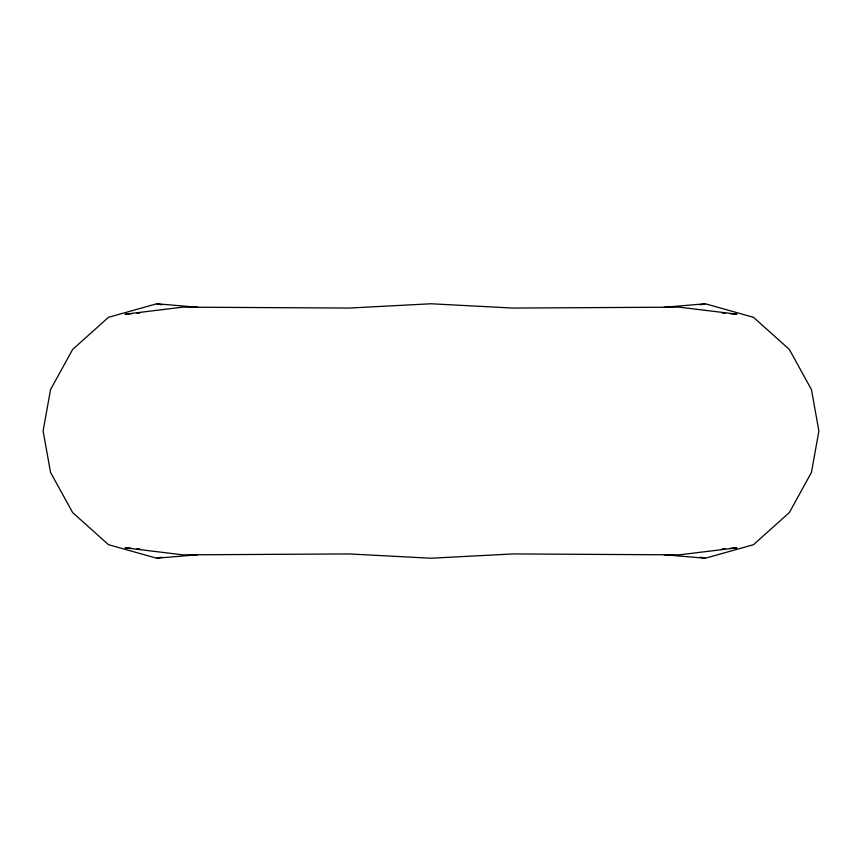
<?xml version="1.0" encoding="UTF-8"?>
<svg xmlns="http://www.w3.org/2000/svg" width="862" height="862" viewBox="0 0 862 862"><rect width="100%" height="100%" fill="white"/><g stroke="black" fill="none" stroke-linecap="round" stroke-linejoin="round"><path stroke-width="1.29" d="M197.775 307.271L156.712 303.769L108.472 317.324L72.623 349.466L50.556 389.581L43.1 431L50.556 472.419L72.623 512.534L108.472 544.676L156.712 558.231L197.775 554.729M664.225 554.729L705.288 558.231L753.528 544.676L789.376 512.534L811.444 472.419L818.9 431L811.444 389.581L789.376 349.466L753.528 317.324L705.288 303.769L664.225 307.271M700.063 304.782L705.288 303.769M156.712 558.231L161.937 557.218M131.681 313.693L125.076 314.188L182.895 307.141L349.024 308.068L431 303.769L512.976 308.068L679.105 307.141L736.924 314.188L730.319 313.693M136.972 313.294L139.612 313.1M722.388 548.9L725.028 548.706M730.319 548.307L736.924 547.812L679.105 554.859L512.976 553.932L431 558.231L349.024 553.932L182.895 554.859L125.076 547.812L131.681 548.307M722.388 313.1L725.028 313.294M136.972 548.706L139.612 548.9M156.712 303.769L161.937 304.782M700.063 557.218L705.288 558.231"/></g></svg>
